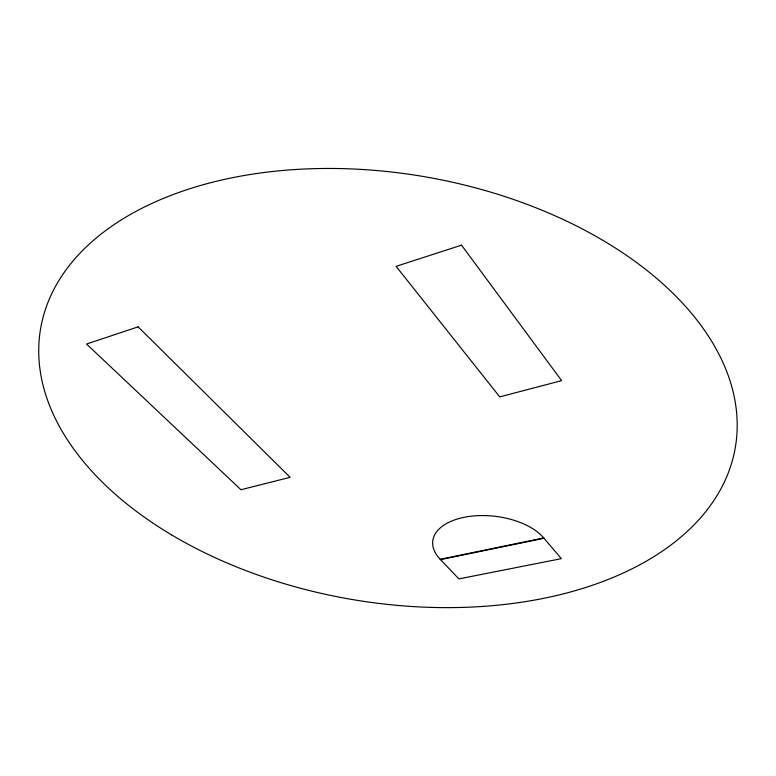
<?xml version="1.0" encoding="UTF-8"?>
<svg xmlns="http://www.w3.org/2000/svg" width="776" height="776" viewBox="0 0 776 776"><rect width="100%" height="100%" fill="white"/><g stroke="black" fill="none" stroke-linecap="round" stroke-linejoin="round"><path stroke-width="1.16" d="M440.186 559.292L543.724 537.923M440.516 559.632L544.034 538.292L561.358 558.662L458.888 578.896L440.516 559.632A58.889 31.748 6.6 0 1 463.825 517.379A58.889 31.748 6.6 0 1 544.034 538.292M138.109 326.851L86.563 344.04L240.958 489.734L290.156 477.327L138.109 326.851M461.536 245.167L396.1 266.343L499.734 396.875L561.64 380.638L461.536 245.167M171.496 534.829A352.411 214.477 9.7 0 0 733.543 456.084A352.411 214.477 9.7 0 0 258.835 173.213A352.411 214.477 9.7 0 0 171.496 534.829"/></g></svg>
